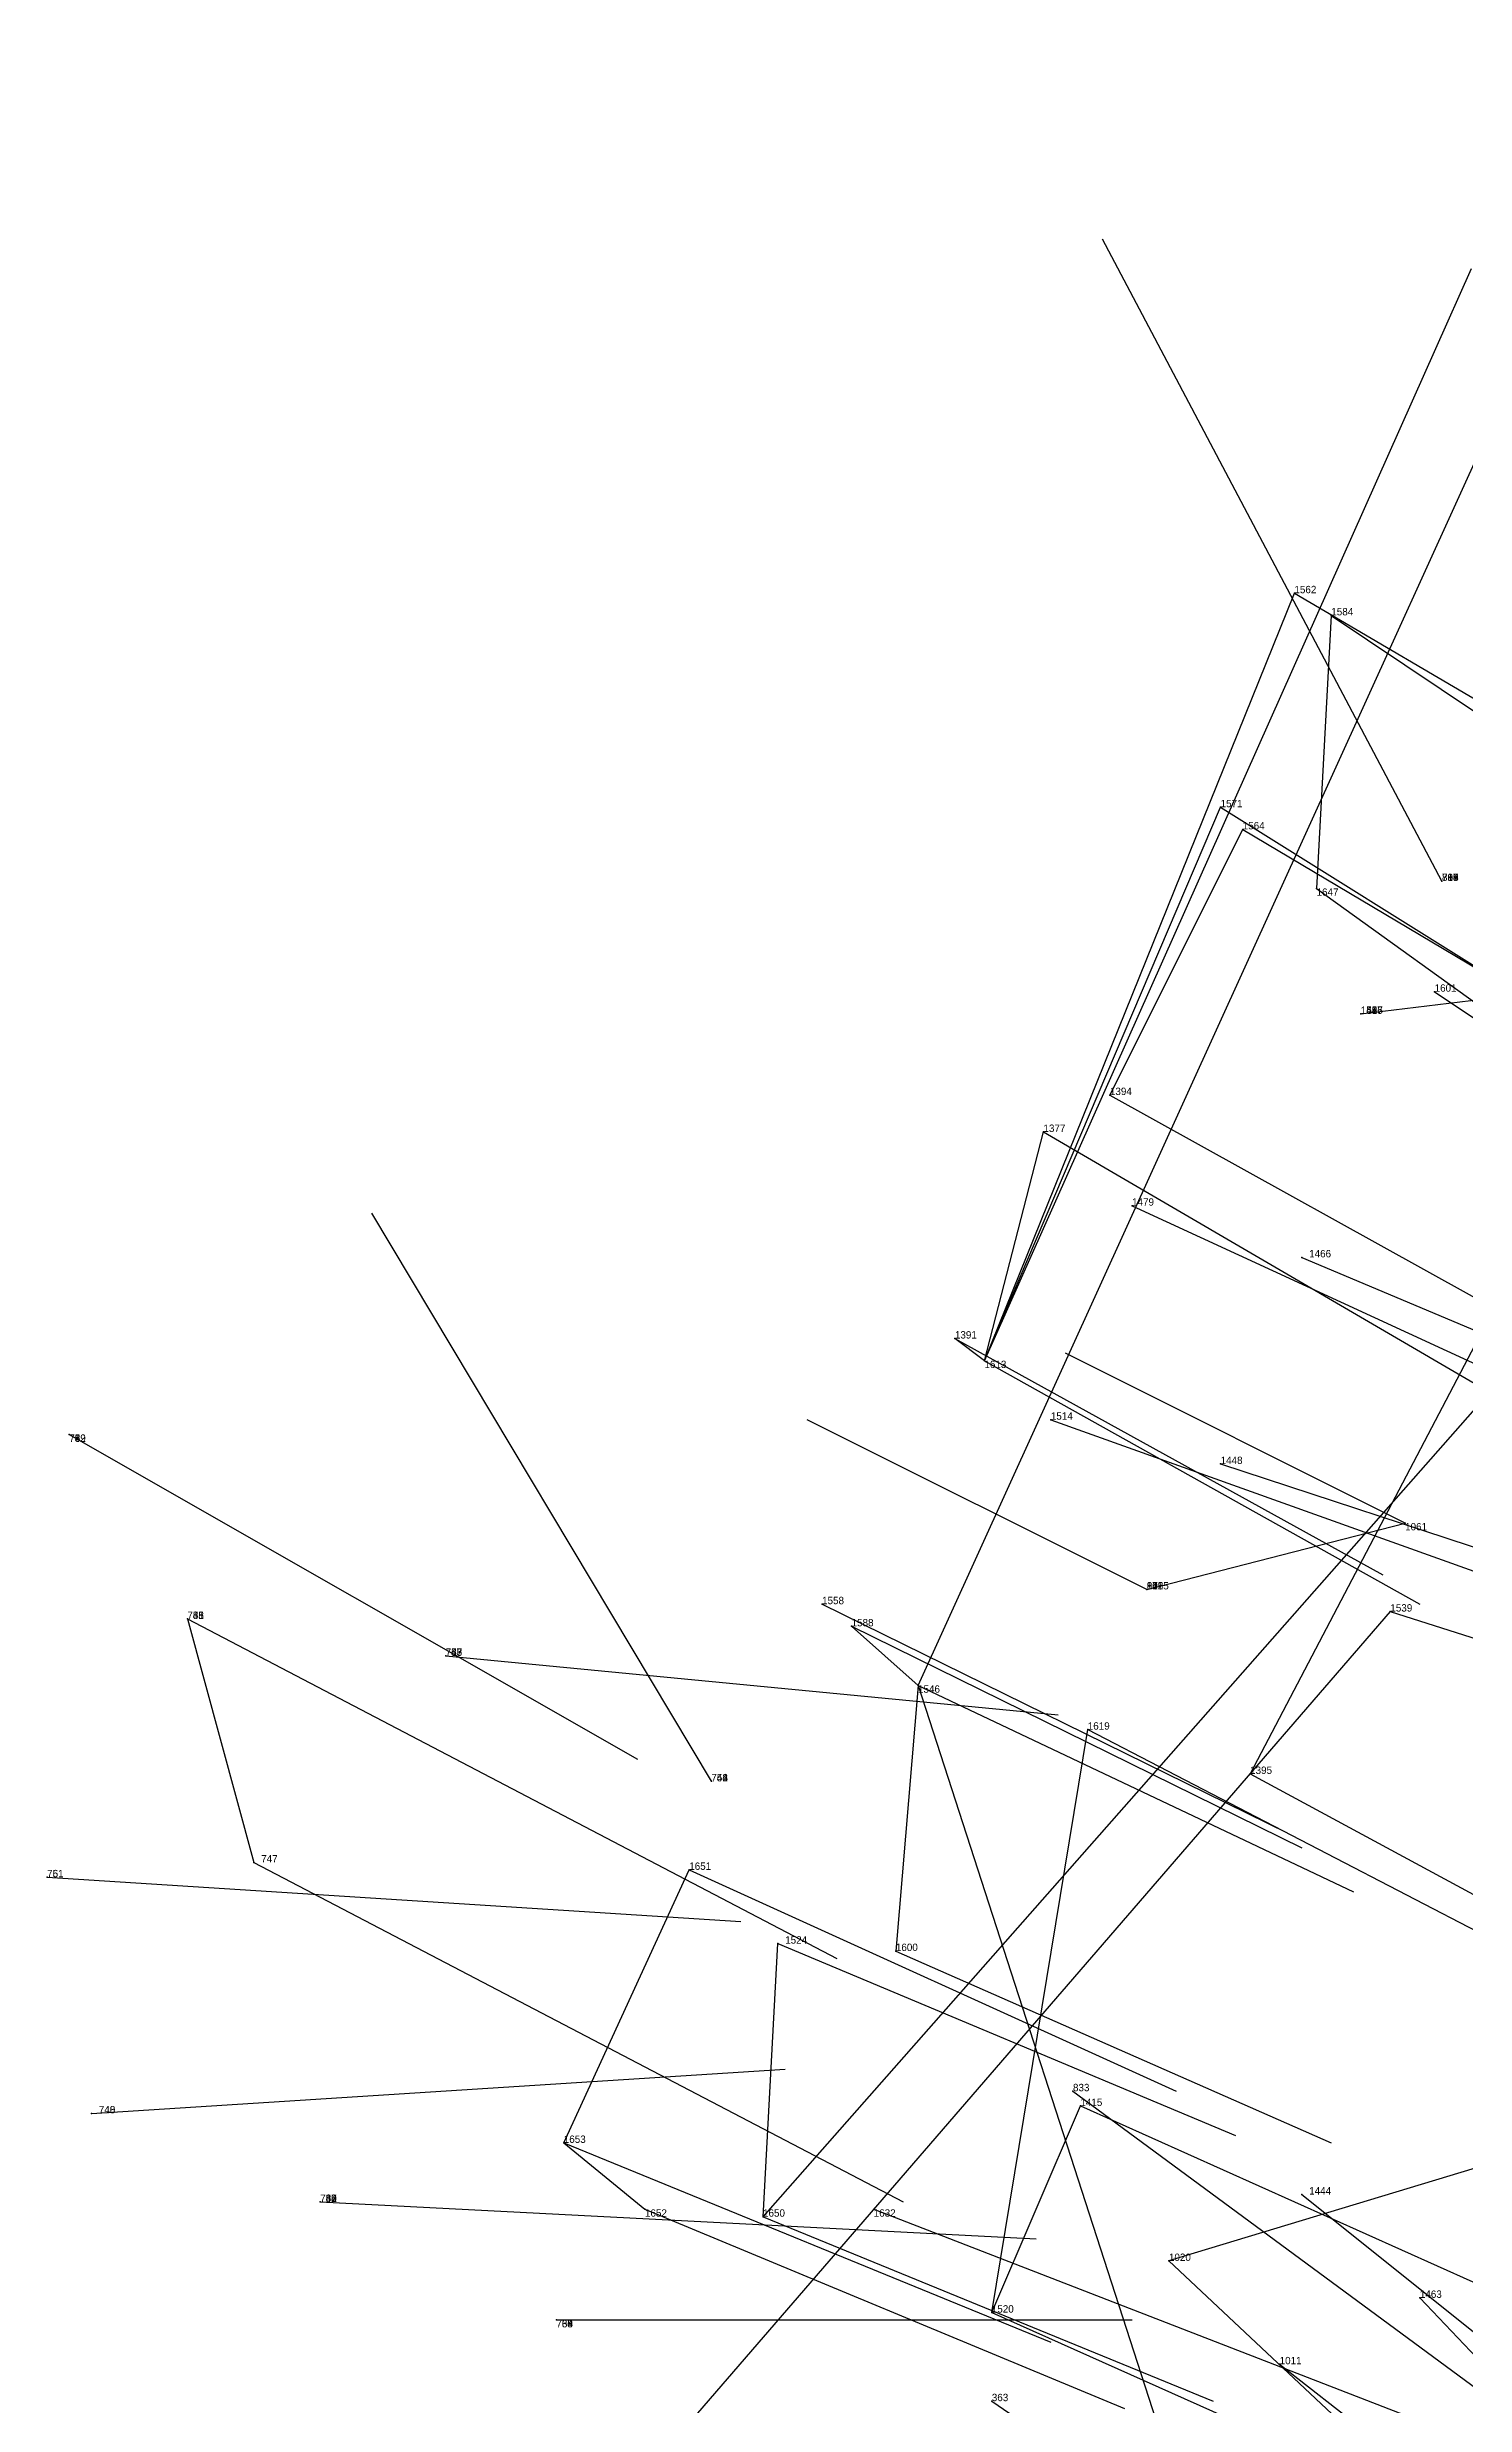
# Model space of a CAD drawing. Extents: x -747426.44 to -747424.45, y -964659.9 to -964657.28.
# Drawn here: x -747425.87 to -747425.6779, y -964658.1425 to -964657.823 of the extents above; entities that cross this region are included whole.
import ezdxf

# ---------------------------------------------------------------- set-up
doc = ezdxf.new("R2010")
doc.units = 0
for name, color, linetype in [('Facilities', 3, 'CONTINUOUS'), ('Facilities_lines', 3, 'CONTINUOUS'), ('Normals', 1, 'CONTINUOUS'), ('Source_points', 5, 'CONTINUOUS'), ('Text', 3, 'CONTINUOUS')]:
    doc.layers.add(name, color=color, linetype=linetype)

msp = doc.modelspace()

# ---------------------------------------------------------------- linework, layer by layer
at = {"layer": 'Facilities', "color": 3}
for p in [(-747425.696, -964657.9, 137.506), (-747425.681, -964657.936, 136.969), (-747425.682, -964657.951, 137.471), (-747425.692, -964657.954, 137.353), (-747425.726, -964657.965, 137.508), (-747425.723, -964657.98, 137.49), (-747425.7, -964657.987, 137.472), (-747425.743, -964658.001, 137.509), (-747425.734, -964658.009, 137.491), (-747425.867, -964658.011, 137.173), (-747425.711, -964658.015, 137.474), (-747425.721, -964658.032, 137.277), (-747425.765, -964658.034, 137.549), (-747425.688, -964658.035, 137.467), (-747425.851, -964658.036, 137.019), (-747425.816, -964658.041, 137.18), (-747425.752, -964658.045, 137.492), (-747425.78, -964658.058, 137.106), (-747425.87, -964658.071, 137.118), (-747425.731, -964658.1, 137.311), (-747425.864, -964658.103, 137.151), (-747425.8, -964658.107, 137.541), (-747425.833, -964658.115, 137.056), (-747425.7, -964658.114, 137.443), (-747425.773, -964658.117, 137.485), (-747425.758, -964658.116, 137.388), (-747425.684, -964658.128, 137.435), (-747425.801, -964658.131, 137.257), (-747425.742, -964658.13, 137.46), (-747425.703, -964658.137, 137.257), (-747425.742, -964658.142, 137.313)]:
    msp.add_point(p, dxfattribs=at)
at = {"layer": 'Facilities_lines', "color": 3}
for p, q in [((-747425.752, -964658.045, 137.492), (-747425.651, -964657.823, 137.553)), ((-747425.743, -964658.001, 137.509), (-747425.677, -964657.853, 137.553)), ((-747425.619, -964657.889, 137.483), (-747425.707, -964658.057, 137.467)), ((-747425.743, -964658.001, 137.509), (-747425.701, -964657.897, 137.554)), ((-747425.696, -964657.9, 137.506), (-747425.698, -964657.937, 137.489)), ((-747425.743, -964658.001, 137.509), (-747425.711, -964657.926, 137.546)), ((-747425.726, -964657.965, 137.508), (-747425.708, -964657.929, 137.507)), ((-747425.681, -964657.936, 136.969), (-747425.681, -964657.936, 136.969)), ((-747425.681, -964657.936, 136.969), (-747425.681, -964657.936, 136.969)), ((-747425.681, -964657.936, 136.969), (-747425.681, -964657.936, 136.969)), ((-747425.681, -964657.936, 136.969), (-747425.681, -964657.936, 136.969)), ((-747425.681, -964657.936, 136.969), (-747425.681, -964657.936, 136.969)), ((-747425.692, -964657.954, 137.353), (-747425.692, -964657.954, 137.353)), ((-747425.692, -964657.954, 137.353), (-747425.692, -964657.954, 137.353)), ((-747425.692, -964657.954, 137.353), (-747425.692, -964657.954, 137.353)), ((-747425.692, -964657.954, 137.353), (-747425.692, -964657.954, 137.353)), ((-747425.743, -964658.001, 137.509), (-747425.735, -964657.97, 137.547)), ((-747425.773, -964658.117, 137.485), (-747425.669, -964657.999, 137.457)), ((-747425.743, -964658.001, 137.509), (-747425.747, -964657.998, 137.548)), ((-747425.867, -964658.011, 137.173), (-747425.867, -964658.011, 137.173)), ((-747425.867, -964658.011, 137.173), (-747425.867, -964658.011, 137.173)), ((-747425.867, -964658.011, 137.173), (-747425.867, -964658.011, 137.173)), ((-747425.721, -964658.032, 137.277), (-747425.686, -964658.023, 137.27)), ((-747425.721, -964658.032, 137.277), (-747425.721, -964658.032, 137.277)), ((-747425.721, -964658.032, 137.277), (-747425.721, -964658.032, 137.277)), ((-747425.721, -964658.032, 137.277), (-747425.721, -964658.032, 137.277)), ((-747425.688, -964658.035, 137.467), (-747425.79, -964658.153, 137.476)), ((-747425.851, -964658.036, 137.019), (-747425.851, -964658.036, 137.019)), ((-747425.851, -964658.036, 137.019), (-747425.851, -964658.036, 137.019)), ((-747425.851, -964658.036, 137.019), (-747425.842, -964658.069, 137.032)), ((-747425.851, -964658.036, 137.019), (-747425.851, -964658.036, 137.019)), ((-747425.851, -964658.036, 137.019), (-747425.851, -964658.036, 137.019)), ((-747425.752, -964658.045, 137.492), (-747425.761, -964658.037, 137.51)), ((-747425.816, -964658.041, 137.18), (-747425.816, -964658.041, 137.18)), ((-747425.816, -964658.041, 137.18), (-747425.816, -964658.041, 137.18)), ((-747425.816, -964658.041, 137.18), (-747425.816, -964658.041, 137.18)), ((-747425.752, -964658.045, 137.492), (-747425.755, -964658.081, 137.484)), ((-747425.752, -964658.045, 137.492), (-747425.718, -964658.15, 137.444)), ((-747425.742, -964658.13, 137.46), (-747425.729, -964658.051, 137.475)), ((-747425.78, -964658.058, 137.106), (-747425.78, -964658.058, 137.106)), ((-747425.78, -964658.058, 137.106), (-747425.78, -964658.058, 137.106)), ((-747425.78, -964658.058, 137.106), (-747425.78, -964658.058, 137.106)), ((-747425.8, -964658.107, 137.541), (-747425.783, -964658.07, 137.55)), ((-747425.54, -964658.069, 137.159), (-747425.718, -964658.123, 137.264)), ((-747425.87, -964658.071, 137.118), (-747425.87, -964658.071, 137.118)), ((-747425.773, -964658.117, 137.485), (-747425.771, -964658.08, 137.502)), ((-747425.742, -964658.13, 137.46), (-747425.73, -964658.102, 137.458)), ((-747425.864, -964658.103, 137.151), (-747425.864, -964658.103, 137.151)), ((-747425.8, -964658.107, 137.541), (-747425.789, -964658.116, 137.503)), ((-747425.833, -964658.115, 137.056), (-747425.833, -964658.115, 137.056)), ((-747425.833, -964658.115, 137.056), (-747425.833, -964658.115, 137.056)), ((-747425.833, -964658.115, 137.056), (-747425.833, -964658.115, 137.056)), ((-747425.833, -964658.115, 137.056), (-747425.833, -964658.115, 137.056)), ((-747425.801, -964658.131, 137.257), (-747425.801, -964658.131, 137.257)), ((-747425.801, -964658.131, 137.257), (-747425.801, -964658.131, 137.257)), ((-747425.801, -964658.131, 137.257), (-747425.801, -964658.131, 137.257)), ((-747425.801, -964658.131, 137.257), (-747425.801, -964658.131, 137.257))]:
    msp.add_line(p, q, dxfattribs=at)
at = {"layer": 'Normals', "color": 1}
for p, q in [((-747425.681, -964657.936, 136.969), (-747425.727, -964657.849, 136.985)), ((-747425.681, -964657.936, 136.969), (-747425.727, -964657.849, 136.985)), ((-747425.681, -964657.936, 136.969), (-747425.727, -964657.849, 136.985)), ((-747425.681, -964657.936, 136.969), (-747425.727, -964657.849, 136.985)), ((-747425.681, -964657.936, 136.969), (-747425.727, -964657.849, 136.985)), ((-747425.681, -964657.936, 136.969), (-747425.727, -964657.849, 136.985)), ((-747425.701, -964657.897, 137.554), (-747425.643, -964657.931, 137.628)), ((-747425.696, -964657.9, 137.506), (-747425.626, -964657.947, 137.56)), ((-747425.711, -964657.926, 137.546), (-747425.655, -964657.961, 137.621)), ((-747425.708, -964657.929, 137.507), (-747425.629, -964657.976, 137.546)), ((-747425.698, -964657.937, 137.489), (-747425.63, -964657.986, 137.544)), ((-747425.692, -964657.954, 137.353), (-747425.593, -964657.942, 137.351)), ((-747425.692, -964657.954, 137.353), (-747425.593, -964657.942, 137.351)), ((-747425.692, -964657.954, 137.353), (-747425.593, -964657.942, 137.351)), ((-747425.692, -964657.954, 137.353), (-747425.593, -964657.942, 137.351)), ((-747425.692, -964657.954, 137.353), (-747425.593, -964657.942, 137.351)), ((-747425.682, -964657.951, 137.471), (-747425.616, -964657.995, 137.532)), ((-747425.726, -964657.965, 137.508), (-747425.645, -964658.01, 137.546)), ((-747425.735, -964657.97, 137.547), (-747425.675, -964658.005, 137.619)), ((-747425.78, -964658.058, 137.106), (-747425.826, -964657.981, 137.149)), ((-747425.78, -964658.058, 137.106), (-747425.826, -964657.981, 137.149)), ((-747425.78, -964658.058, 137.106), (-747425.826, -964657.981, 137.149)), ((-747425.78, -964658.058, 137.106), (-747425.826, -964657.981, 137.149)), ((-747425.723, -964657.98, 137.49), (-747425.645, -964658.016, 137.541)), ((-747425.7, -964657.987, 137.472), (-747425.629, -964658.017, 137.536)), ((-747425.747, -964657.998, 137.548), (-747425.689, -964658.03, 137.623)), ((-747425.686, -964658.023, 137.27), (-747425.732, -964658, 137.356)), ((-747425.743, -964658.001, 137.509), (-747425.684, -964658.034, 137.583)), ((-747425.721, -964658.032, 137.277), (-747425.767, -964658.009, 137.363)), ((-747425.721, -964658.032, 137.277), (-747425.767, -964658.009, 137.363)), ((-747425.721, -964658.032, 137.277), (-747425.767, -964658.009, 137.363)), ((-747425.721, -964658.032, 137.277), (-747425.767, -964658.009, 137.363)), ((-747425.734, -964658.009, 137.491), (-747425.653, -964658.038, 137.541)), ((-747425.867, -964658.011, 137.173), (-747425.79, -964658.055, 137.126)), ((-747425.867, -964658.011, 137.173), (-747425.79, -964658.055, 137.126)), ((-747425.867, -964658.011, 137.173), (-747425.79, -964658.055, 137.126)), ((-747425.867, -964658.011, 137.173), (-747425.79, -964658.055, 137.126)), ((-747425.711, -964658.015, 137.474), (-747425.638, -964658.039, 137.538)), ((-747425.765, -964658.034, 137.549), (-747425.702, -964658.065, 137.62)), ((-747425.688, -964658.035, 137.467), (-747425.625, -964658.055, 137.542)), ((-747425.851, -964658.036, 137.019), (-747425.763, -964658.082, 137.032)), ((-747425.851, -964658.036, 137.019), (-747425.763, -964658.082, 137.032)), ((-747425.851, -964658.036, 137.019), (-747425.763, -964658.082, 137.032)), ((-747425.851, -964658.036, 137.019), (-747425.763, -964658.082, 137.032)), ((-747425.851, -964658.036, 137.019), (-747425.763, -964658.082, 137.032)), ((-747425.761, -964658.037, 137.51), (-747425.7, -964658.067, 137.584)), ((-747425.816, -964658.041, 137.18), (-747425.733, -964658.049, 137.125)), ((-747425.816, -964658.041, 137.18), (-747425.733, -964658.049, 137.125)), ((-747425.816, -964658.041, 137.18), (-747425.733, -964658.049, 137.125)), ((-747425.816, -964658.041, 137.18), (-747425.733, -964658.049, 137.125)), ((-747425.752, -964658.045, 137.492), (-747425.693, -964658.073, 137.567)), ((-747425.729, -964658.051, 137.475), (-747425.675, -964658.079, 137.554)), ((-747425.707, -964658.057, 137.467), (-747425.657, -964658.084, 137.549)), ((-747425.842, -964658.069, 137.032), (-747425.754, -964658.115, 137.045)), ((-747425.783, -964658.07, 137.55), (-747425.717, -964658.1, 137.619)), ((-747425.87, -964658.071, 137.118), (-747425.776, -964658.077, 137.086)), ((-747425.87, -964658.071, 137.118), (-747425.776, -964658.077, 137.086)), ((-747425.771, -964658.08, 137.502), (-747425.709, -964658.106, 137.576)), ((-747425.755, -964658.081, 137.484), (-747425.696, -964658.107, 137.56)), ((-747425.864, -964658.103, 137.151), (-747425.77, -964658.097, 137.117)), ((-747425.864, -964658.103, 137.151), (-747425.77, -964658.097, 137.117)), ((-747425.731, -964658.1, 137.311), (-747425.651, -964658.159, 137.297)), ((-747425.73, -964658.102, 137.458), (-747425.672, -964658.128, 137.535)), ((-747425.8, -964658.107, 137.541), (-747425.734, -964658.134, 137.611)), ((-747425.833, -964658.115, 137.056), (-747425.736, -964658.12, 137.031)), ((-747425.833, -964658.115, 137.056), (-747425.736, -964658.12, 137.031)), ((-747425.833, -964658.115, 137.056), (-747425.736, -964658.12, 137.031)), ((-747425.833, -964658.115, 137.056), (-747425.736, -964658.12, 137.031)), ((-747425.833, -964658.115, 137.056), (-747425.736, -964658.12, 137.031)), ((-747425.7, -964658.114, 137.443), (-747425.645, -964658.158, 137.514)), ((-747425.789, -964658.116, 137.503), (-747425.724, -964658.143, 137.574)), ((-747425.773, -964658.117, 137.485), (-747425.712, -964658.142, 137.56)), ((-747425.758, -964658.116, 137.388), (-747425.665, -964658.152, 137.381)), ((-747425.718, -964658.123, 137.264), (-747425.686, -964658.153, 137.354)), ((-747425.684, -964658.128, 137.435), (-747425.648, -964658.166, 137.52)), ((-747425.801, -964658.131, 137.257), (-747425.723, -964658.131, 137.194)), ((-747425.801, -964658.131, 137.257), (-747425.723, -964658.131, 137.194)), ((-747425.801, -964658.131, 137.257), (-747425.723, -964658.131, 137.194)), ((-747425.801, -964658.131, 137.257), (-747425.723, -964658.131, 137.194)), ((-747425.801, -964658.131, 137.257), (-747425.723, -964658.131, 137.194)), ((-747425.742, -964658.13, 137.46), (-747425.686, -964658.155, 137.539)), ((-747425.703, -964658.137, 137.257), (-747425.653, -964658.176, 137.334)), ((-747425.742, -964658.142, 137.313), (-747425.66, -964658.198, 137.3))]:
    msp.add_line(p, q, dxfattribs=at)
at = {"layer": 'Source_points', "color": 5}
for p in [(-747425.701, -964657.897, 137.554), (-747425.711, -964657.926, 137.546), (-747425.708, -964657.929, 137.507), (-747425.681, -964657.936, 136.969), (-747425.681, -964657.936, 136.969), (-747425.681, -964657.936, 136.969), (-747425.681, -964657.936, 136.969), (-747425.681, -964657.936, 136.969), (-747425.698, -964657.937, 137.489), (-747425.692, -964657.954, 137.353), (-747425.692, -964657.954, 137.353), (-747425.692, -964657.954, 137.353), (-747425.692, -964657.954, 137.353), (-747425.735, -964657.97, 137.547), (-747425.747, -964657.998, 137.548), (-747425.867, -964658.011, 137.173), (-747425.867, -964658.011, 137.173), (-747425.867, -964658.011, 137.173), (-747425.686, -964658.023, 137.27), (-747425.721, -964658.032, 137.277), (-747425.721, -964658.032, 137.277), (-747425.721, -964658.032, 137.277), (-747425.851, -964658.036, 137.019), (-747425.851, -964658.036, 137.019), (-747425.851, -964658.036, 137.019), (-747425.851, -964658.036, 137.019), (-747425.761, -964658.037, 137.51), (-747425.816, -964658.041, 137.18), (-747425.816, -964658.041, 137.18), (-747425.816, -964658.041, 137.18), (-747425.729, -964658.051, 137.475), (-747425.707, -964658.057, 137.467), (-747425.78, -964658.058, 137.106), (-747425.78, -964658.058, 137.106), (-747425.78, -964658.058, 137.106), (-747425.842, -964658.069, 137.032), (-747425.783, -964658.07, 137.55), (-747425.87, -964658.071, 137.118), (-747425.771, -964658.08, 137.502), (-747425.755, -964658.081, 137.484), (-747425.73, -964658.102, 137.458), (-747425.864, -964658.103, 137.151), (-747425.833, -964658.115, 137.056), (-747425.833, -964658.115, 137.056), (-747425.833, -964658.115, 137.056), (-747425.833, -964658.115, 137.056), (-747425.789, -964658.116, 137.503), (-747425.718, -964658.123, 137.264), (-747425.801, -964658.131, 137.257), (-747425.801, -964658.131, 137.257), (-747425.801, -964658.131, 137.257), (-747425.801, -964658.131, 137.257)]:
    msp.add_point(p, dxfattribs=at)

# ---------------------------------------------------------------- texts
at = {"layer": 'Text', "color": 3}
for s, p in [('1562', (-747425.701, -964657.897, 137.554)), ('1584', (-747425.696, -964657.9, 137.506)), ('1571', (-747425.711, -964657.926, 137.546)), ('1564', (-747425.708, -964657.929, 137.507)), ('884', (-747425.681, -964657.936, 136.969)), ('805', (-747425.681, -964657.936, 136.969)), ('818', (-747425.681, -964657.936, 136.969)), ('866', (-747425.681, -964657.936, 136.969)), ('869', (-747425.681, -964657.936, 136.969)), ('797', (-747425.681, -964657.936, 136.969)), ('1647', (-747425.698, -964657.938, 137.489)), ('1601', (-747425.682, -964657.951, 137.471)), ('1646', (-747425.692, -964657.954, 137.353)), ('1497', (-747425.692, -964657.954, 137.353)), ('1516', (-747425.692, -964657.954, 137.353)), ('1637', (-747425.692, -964657.954, 137.353)), ('1555', (-747425.692, -964657.954, 137.353)), ('1394', (-747425.726, -964657.965, 137.508)), ('1377', (-747425.735, -964657.97, 137.547)), ('1479', (-747425.723, -964657.98, 137.49)), ('1466', (-747425.699, -964657.987, 137.472)), ('1391', (-747425.747, -964657.998, 137.548)), ('1613', (-747425.743, -964658.002, 137.509)), ('1514', (-747425.734, -964658.009, 137.491)), ('762', (-747425.867, -964658.012, 137.173)), ('732', (-747425.867, -964658.012, 137.173)), ('749', (-747425.867, -964658.012, 137.173)), ('759', (-747425.867, -964658.012, 137.173)), ('1448', (-747425.711, -964658.015, 137.474)), ('1061', (-747425.686, -964658.024, 137.27)), ('812', (-747425.721, -964658.032, 137.277)), ('875', (-747425.721, -964658.032, 137.277)), ('945', (-747425.721, -964658.032, 137.277)), ('1015', (-747425.721, -964658.032, 137.277)), ('758', (-747425.851, -964658.036, 137.019)), ('733', (-747425.851, -964658.036, 137.019)), ('738', (-747425.851, -964658.036, 137.019)), ('741', (-747425.851, -964658.036, 137.019)), ('755', (-747425.851, -964658.036, 137.019)), ('1558', (-747425.765, -964658.034, 137.549)), ('1539', (-747425.688, -964658.035, 137.467)), ('1588', (-747425.761, -964658.037, 137.51)), ('736', (-747425.816, -964658.041, 137.18)), ('743', (-747425.816, -964658.041, 137.18)), ('757', (-747425.816, -964658.041, 137.18)), ('745', (-747425.816, -964658.041, 137.18)), ('1546', (-747425.752, -964658.046, 137.492)), ('1619', (-747425.729, -964658.051, 137.475)), ('756', (-747425.78, -964658.058, 137.106)), ('746', (-747425.78, -964658.058, 137.106)), ('752', (-747425.78, -964658.058, 137.106)), ('744', (-747425.78, -964658.058, 137.106)), ('1395', (-747425.707, -964658.057, 137.467)), ('761', (-747425.87, -964658.071, 137.118)), ('751', (-747425.87, -964658.071, 137.118)), ('747', (-747425.841, -964658.069, 137.032)), ('1651', (-747425.783, -964658.07, 137.55)), ('1524', (-747425.77, -964658.08, 137.502)), ('1600', (-747425.755, -964658.081, 137.484)), ('833', (-747425.731, -964658.1, 137.311)), ('748', (-747425.863, -964658.103, 137.151)), ('740', (-747425.863, -964658.103, 137.151)), ('1415', (-747425.73, -964658.102, 137.458)), ('1653', (-747425.8, -964658.107, 137.541)), ('763', (-747425.833, -964658.115, 137.056)), ('734', (-747425.833, -964658.115, 137.056)), ('737', (-747425.833, -964658.115, 137.056)), ('742', (-747425.833, -964658.115, 137.056)), ('750', (-747425.833, -964658.115, 137.056)), ('1444', (-747425.699, -964658.114, 137.443)), ('1652', (-747425.789, -964658.117, 137.503)), ('1650', (-747425.773, -964658.117, 137.485)), ('1632', (-747425.758, -964658.117, 137.388)), ('1020', (-747425.718, -964658.123, 137.264)), ('1463', (-747425.684, -964658.128, 137.435)), ('760', (-747425.801, -964658.132, 137.257)), ('735', (-747425.801, -964658.132, 137.257)), ('739', (-747425.801, -964658.132, 137.257)), ('753', (-747425.801, -964658.132, 137.257)), ('754', (-747425.801, -964658.132, 137.257)), ('1520', (-747425.742, -964658.13, 137.46)), ('1011', (-747425.703, -964658.137, 137.257)), ('363', (-747425.742, -964658.142, 137.313))]:
    msp.add_text(s, height=0.001, dxfattribs=at).set_placement(p)

doc.saveas('drawing.dxf')
